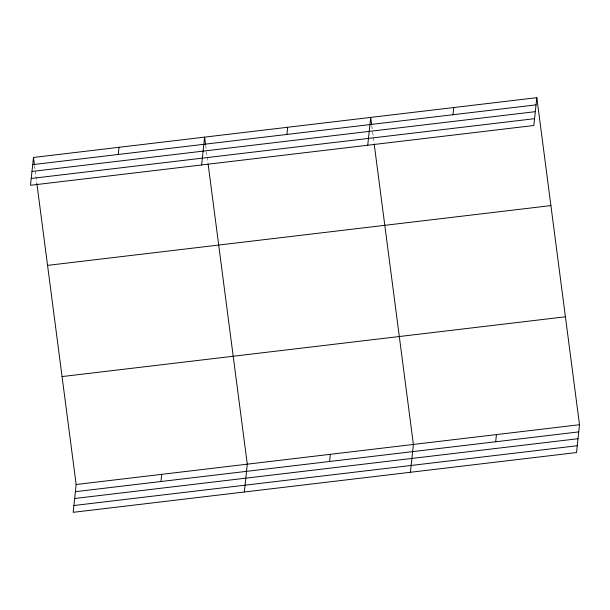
<?xml version="1.0" encoding="UTF-8"?>
<svg xmlns="http://www.w3.org/2000/svg" width="610" height="610" viewBox="0 0 610 610"><rect width="100%" height="100%" fill="white"/><g stroke="black" fill="none" stroke-linecap="round" stroke-linejoin="round"><path stroke-width="0.46" stroke-dasharray="3.05 2.29" d="M371.81 125.782L372.542 131.363M372.657 132.294L374.121 143.457M205.707 145.508L206.432 151.089M206.554 152.02L208.01 163.183M34.564 165.828L36.752 182.581"/><path stroke-width="0.91" d="M33.474 157.456L30.5 185.28L533.849 125.5L536.823 97.676L33.474 157.456L34.442 164.898M36.874 183.511L76.151 484.5L73.177 512.324L576.526 452.544L579.5 424.72L536.823 97.676M118.271 154.475L119.041 147.292M160.948 481.526L161.719 474.344M201.635 164.952L204.609 137.136L205.585 144.578M244.313 491.995L247.286 464.179L208.132 164.113M286.898 134.452L287.668 127.269M329.575 461.495L330.338 454.313M367.746 145.226L370.72 117.402L371.688 124.852M410.423 472.27L413.397 444.454L374.235 144.387M453.001 114.726L453.771 107.543M495.678 441.77L496.449 434.587M32.704 164.639L536.053 104.859M31.979 171.448L535.328 111.668M31.224 178.471L534.581 118.683M47.557 265.38L550.906 205.6M62.068 376.576L565.417 316.796M76.151 484.5L579.5 424.72M75.381 491.683L578.73 431.903M74.656 498.492L578.005 438.712M73.901 505.515L577.258 445.735"/></g></svg>
